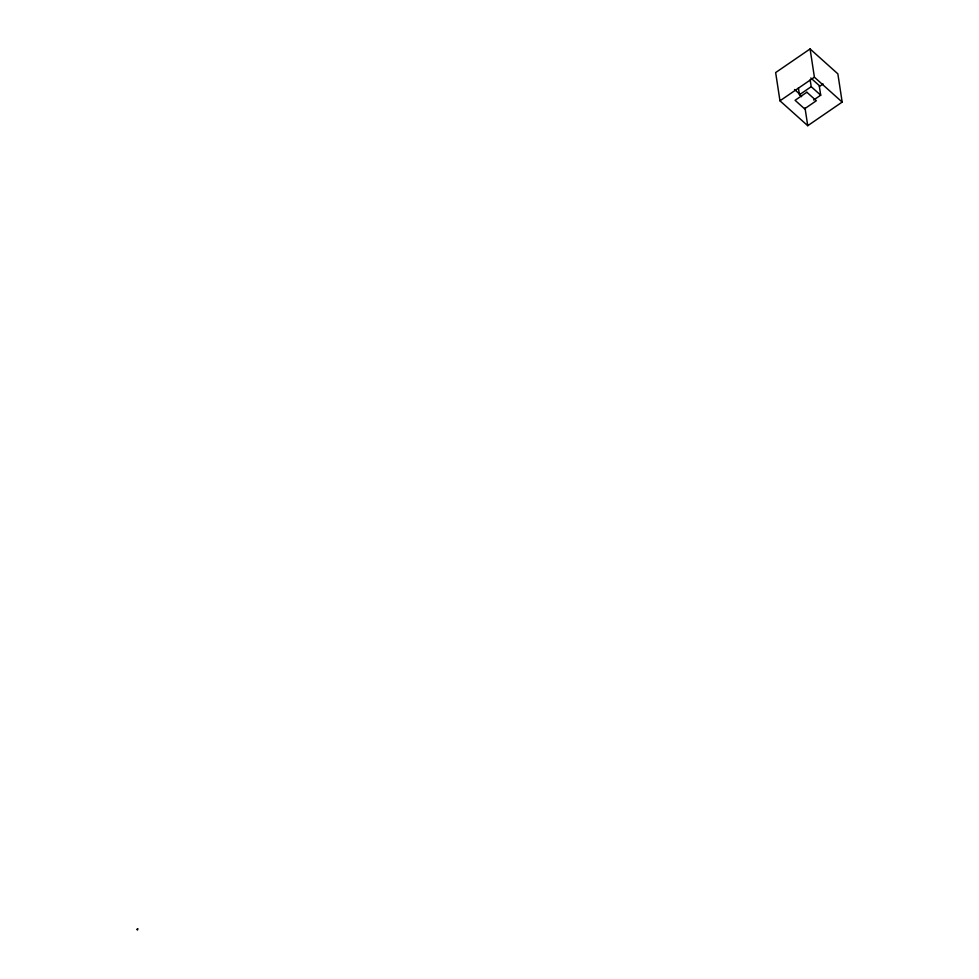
<?xml version="1.0" encoding="UTF-8"?>
<svg xmlns="http://www.w3.org/2000/svg" width="979" height="979" viewBox="0 0 979 979"><rect width="100%" height="100%" fill="white"/><g stroke="black" fill="none" stroke-linecap="round" stroke-linejoin="round"><path stroke-width="1.47" d="M810.086 48.95L775.649 72.568L779.969 100.813L807.736 125.704L842.173 102.085L837.853 73.841L810.086 48.95L814.406 77.194L842.173 102.085M779.969 100.813L814.406 77.194M801.568 96.652L799.451 94.755L811.212 86.69L810.159 79.801M819.399 86.495L823.094 83.974M813.647 100.029L820.708 95.196L819.227 85.54L810.796 77.99M811.212 86.69L820.708 95.196M794.532 89.505L800.088 94.474M805.007 107.874L807.736 125.704M798.399 87.865L799.451 94.755M137.709 928.814L137.537 930.05L136.827 929.414L137.709 928.814M806.855 92.234L795.095 100.311L804.579 108.816L816.339 100.739L806.855 92.234"/></g></svg>
